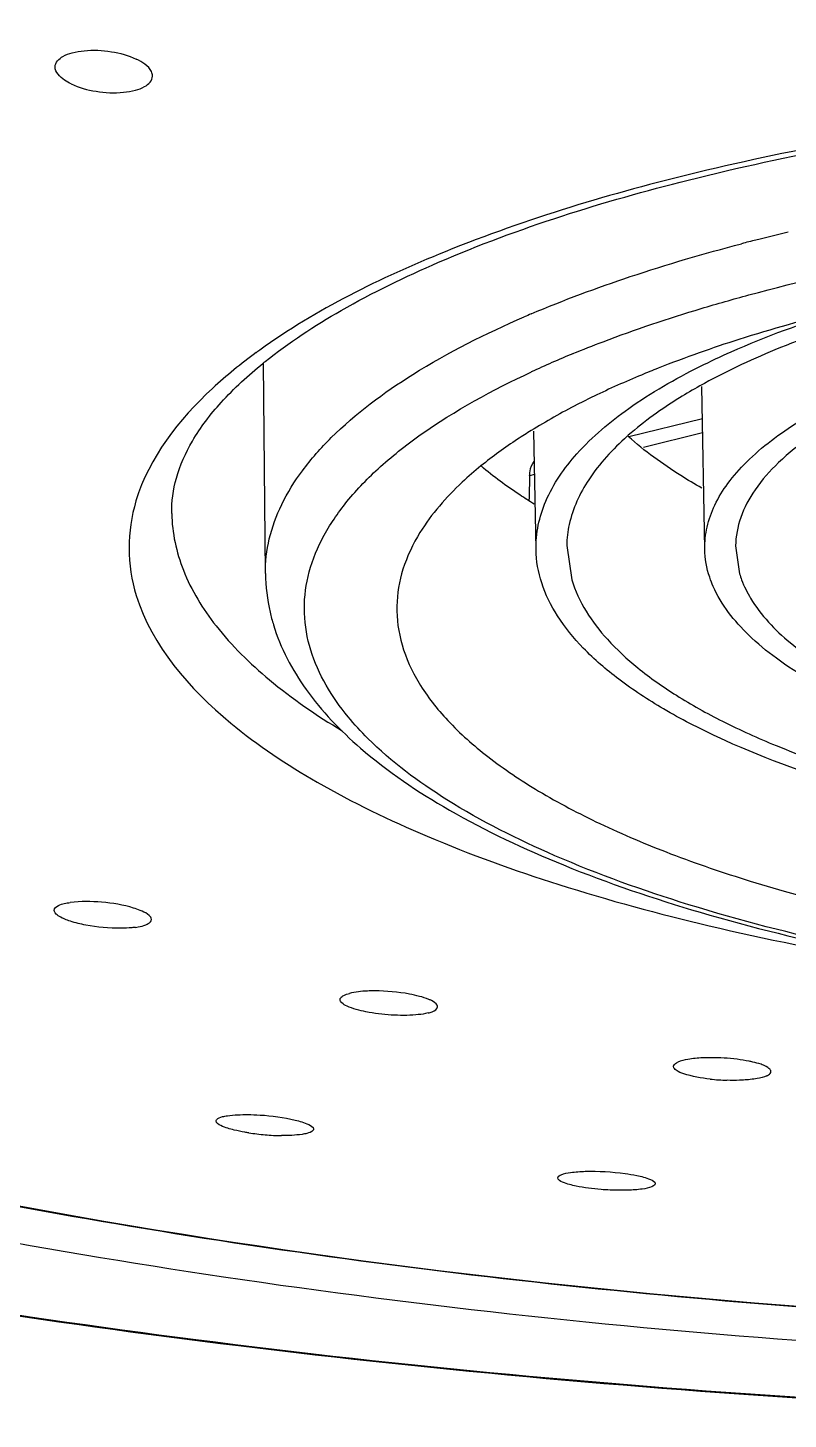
# Model space of a CAD drawing. Header units: millimetres. Extents: x 19562 to 20987, y -3943 to -2935.
# Drawn here: x 20311.97 to 20317.82, y -3215.42 to -3204.7 of the extents above; entities that cross this region are included whole.
import ezdxf

# ---------------------------------------------------------------- set-up
doc = ezdxf.new("R2010")
doc.units = ezdxf.units.MM
doc.header["$LTSCALE"] = 0.1

msp = doc.modelspace()

# ---------------------------------------------------------------- linework, layer by layer
at = {"color": 7, "linetype": 'Continuous'}
for p, q in [((20313.797, -3208.904), (20313.783, -3207.283)), ((20317.181, -3208.717), (20317.157, -3207.462)), ((20316.597, -3207.849), (20317.162, -3207.709)), ((20315.881, -3208.72), (20315.864, -3207.806)), ((20317.164, -3207.82), (20316.709, -3207.933)), ((20316.592, -3207.848), (20316.588, -3207.844)), ((20315.87, -3208.141), (20315.832, -3208.151)), ((20316.118, -3208.689), (20316.156, -3208.952)), ((20317.418, -3208.691), (20317.449, -3208.906))]:
    msp.add_line(p, q, dxfattribs=at)
for centre, radius, start, end in [((20321.476, -3221.789), 15.939, 103.2473, 104.1659), ((20321.327, -3221.198), 15.33, 104.1672, 104.5927), ((20319.162, -3214.688), 8.462, 113.081, 113.4764), ((20316.346, -3210.796), 4.448, 125.6619, 126.1061), ((20320.616, -3217.046), 10.439, 107.6902, 109.4614), ((20315.99, -3210.017), 3.516, 128.5755, 128.9541), ((20319.163, -3214.487), 7.87, 112.393, 114.9376), ((20320.189, -3215.832), 9.152, 109.4761, 111.5932), ((20318.097, -3209.549), 2.278, 131.3609, 131.6587), ((20316.954, -3208.705), 0.837, 167.6571, 178.8553), ((20317.398, -3211.184), 1.626, 263.7938, 268.3768), ((20313.941, -3211.411), 1.824, 261.3978, 265.4097), ((20313.941, -3211.455), 1.781, 265.2929, 269.3741)]:
    msp.add_arc(centre, radius, start, end, dxfattribs=at)
msp.add_ellipse((20323.933, -3177.459), major_axis=(5.426, 160.306), ratio=0.044849, start_param=-4.518226, end_param=-4.517005, dxfattribs=at)
for points, knots in [([(20323.099, -3196.255), (20321.121, -3196.255), (20317.243, -3196.394), (20311.648, -3197.014), (20306.563, -3198.015), (20302.777, -3199.172), (20300.203, -3200.284), (20298.616, -3201.142), (20297.301, -3202.055), (20296.272, -3203.014), (20295.539, -3204.016), (20295.121, -3205.058), (20295.041, -3206.125), (20295.212, -3206.806), (20295.341, -3207.13)], [0, 0, 0, 0, 0.181843, 0.356428, 0.516987, 0.657697, 0.71926, 0.774492, 0.823324, 0.866014, 0.903293, 0.936549, 0.967917, 1, 1, 1, 1]), ([(20312.177, -3205), (20312.177, -3204.967), (20312.229, -3204.915), (20312.313, -3204.888), (20312.439, -3204.866), (20312.607, -3204.875), (20312.742, -3204.911), (20312.802, -3204.94)], [0, 0, 0, 0, 0.149008, 0.26124, 0.397203, 0.707026, 1, 1, 1, 1]), ([(20312.301, -3205.131), (20312.283, -3205.122), (20312.231, -3205.094), (20312.177, -3205.042), (20312.177, -3205)], [0, 0, 0, 0, 0.327249, 1, 1, 1, 1]), ([(20312.927, -3205.071), (20312.927, -3205.059), (20312.909, -3204.997), (20312.847, -3204.961), (20312.802, -3204.94)], [0, 0, 0, 0, 0.188448, 1, 1, 1, 1]), ([(20312.301, -3205.131), (20312.361, -3205.16), (20312.495, -3205.196), (20312.664, -3205.205), (20312.791, -3205.183), (20312.874, -3205.156), (20312.927, -3205.104), (20312.927, -3205.071)], [0, 0, 0, 0, 0.292854, 0.602709, 0.738723, 0.850993, 1, 1, 1, 1]), ([(20322.022, -3205.184), (20321.164, -3205.215), (20319.519, -3205.343), (20317.222, -3205.746), (20315.296, -3206.324), (20314.191, -3206.868), (20313.753, -3207.182)], [0, 0, 0, 0, 0.299552, 0.575021, 0.811859, 1, 1, 1, 1]), ([(20313.794, -3207.271), (20313.978, -3207.124), (20314.41, -3206.841), (20315.483, -3206.322), (20317.166, -3205.797), (20319.484, -3205.378), (20321.159, -3205.244), (20322.036, -3205.213)], [0, 0, 0, 0, 0.082152, 0.179459, 0.414921, 0.694028, 1, 1, 1, 1]), ([(20299.003, -3206.18), (20298.947, -3206.456), (20298.916, -3207.038), (20299.142, -3207.91), (20299.626, -3208.755), (20300.353, -3209.568), (20301.312, -3210.347), (20302.982, -3211.389), (20305.611, -3212.526), (20309.314, -3213.599), (20313.581, -3214.401), (20318.24, -3214.897), (20321.46, -3215.008), (20323.099, -3215.008)], [0, 0, 0, 0, 0.030735, 0.062256, 0.096742, 0.135775, 0.180299, 0.230763, 0.349565, 0.490549, 0.649673, 0.821544, 1, 1, 1, 1]), ([(20315.844, -3206.903), (20316.094, -3206.797), (20316.629, -3206.598), (20317.176, -3206.438), (20317.464, -3206.363)], [0, 0, 0, 0, 0.476395, 1, 1, 1, 1]), ([(20317.154, -3206.862), (20317.276, -3206.825), (20317.789, -3206.679), (20318.31, -3206.562), (20318.71, -3206.486)], [0, 0, 0, 0, 0.23805, 1, 1, 1, 1]), ([(20316.165, -3207.21), (20316.242, -3207.178), (20316.567, -3207.05), (20316.899, -3206.938), (20317.154, -3206.862)], [0, 0, 0, 0, 0.237942, 1, 1, 1, 1]), ([(20318.48, -3206.819), (20318.389, -3206.84), (20318.041, -3206.924), (20317.696, -3207.02), (20317.444, -3207.101)], [0, 0, 0, 0, 0.259654, 1, 1, 1, 1]), ([(20313.797, -3208.904), (20313.796, -3208.814), (20313.817, -3208.631), (20313.917, -3208.361), (20314.081, -3208.098), (20314.401, -3207.738), (20314.969, -3207.318), (20315.495, -3207.054), (20315.791, -3206.926)], [0, 0, 0, 0, 0.090704, 0.185831, 0.289315, 0.404011, 0.673178, 1, 1, 1, 1]), ([(20317.143, -3207.309), (20317.223, -3207.269), (20317.571, -3207.106), (20317.934, -3206.974), (20318.216, -3206.886)], [0, 0, 0, 0, 0.23112, 1, 1, 1, 1]), ([(20318.411, -3206.935), (20318.178, -3207.007), (20317.745, -3207.159), (20317.329, -3207.354), (20317.143, -3207.459)], [0, 0, 0, 0, 0.532524, 1, 1, 1, 1]), ([(20295.341, -3207.13), (20295.59, -3207.754), (20296.238, -3208.647), (20297.367, -3209.657), (20298.914, -3210.74), (20301.354, -3211.955), (20304.818, -3213.163), (20308.857, -3214.146), (20313.346, -3214.872), (20318.144, -3215.318), (20321.432, -3215.418), (20323.099, -3215.418)], [0, 0, 0, 0, 0.06718, 0.107052, 0.151683, 0.255625, 0.378555, 0.518156, 0.671053, 0.833163, 1, 1, 1, 1]), ([(20313.725, -3207.202), (20313.609, -3207.288), (20313.226, -3207.596), (20312.9, -3208.01), (20312.8, -3208.345)], [0, 0, 0, 0, 0.292651, 1, 1, 1, 1]), ([(20313.075, -3208.442), (20313.074, -3208.35), (20313.101, -3208.154), (20313.234, -3207.86), (20313.463, -3207.56), (20313.665, -3207.376), (20313.78, -3207.283)], [0, 0, 0, 0, 0.196038, 0.418316, 0.682994, 1, 1, 1, 1]), ([(20295.024, -3207.3), (20295.418, -3207.972), (20296.568, -3209.257), (20298.869, -3210.809), (20301.794, -3212.162), (20305.292, -3213.309), (20309.282, -3214.234), (20315.252, -3215.159), (20319.924, -3215.421), (20323.099, -3215.421)], [0, 0, 0, 0, 0.0777, 0.168578, 0.275366, 0.39807, 0.534997, 0.683368, 1, 1, 1, 1]), ([(20314.146, -3209.494), (20314.118, -3209.403), (20314.084, -3209.212), (20314.114, -3208.919), (20314.225, -3208.631), (20314.411, -3208.351), (20314.67, -3208.08), (20315.134, -3207.714), (20315.548, -3207.489), (20315.845, -3207.351)], [0, 0, 0, 0, 0.096613, 0.192474, 0.293455, 0.404539, 0.529191, 0.669493, 1, 1, 1, 1]), ([(20315.881, -3208.72), (20315.88, -3208.657), (20315.892, -3208.529), (20315.976, -3208.267), (20316.202, -3207.943), (20316.615, -3207.598), (20316.953, -3207.404), (20317.143, -3207.309)], [0, 0, 0, 0, 0.09463, 0.192908, 0.412903, 0.679487, 1, 1, 1, 1]), ([(20316.821, -3207.322), (20316.778, -3207.339), (20316.612, -3207.407), (20316.447, -3207.48), (20316.328, -3207.538)], [0, 0, 0, 0, 0.258588, 1, 1, 1, 1]), ([(20317.143, -3207.459), (20317.09, -3207.488), (20316.897, -3207.601), (20316.714, -3207.732), (20316.592, -3207.839)], [0, 0, 0, 0, 0.270384, 1, 1, 1, 1]), ([(20317.181, -3208.717), (20317.18, -3208.66), (20317.192, -3208.542), (20317.255, -3208.369), (20317.359, -3208.201), (20317.563, -3207.97), (20317.927, -3207.701), (20318.264, -3207.532), (20318.453, -3207.45)], [0, 0, 0, 0, 0.090683, 0.185696, 0.289029, 0.403606, 0.672769, 1, 1, 1, 1]), ([(20316.328, -3207.538), (20316.284, -3207.559), (20316.12, -3207.641), (20315.959, -3207.731), (20315.844, -3207.802)], [0, 0, 0, 0, 0.261211, 1, 1, 1, 1]), ([(20315.844, -3207.802), (20315.809, -3207.824), (20315.676, -3207.909), (20315.547, -3208.002), (20315.457, -3208.075)], [0, 0, 0, 0, 0.2623, 1, 1, 1, 1]), ([(20316.583, -3207.847), (20316.472, -3207.946), (20316.282, -3208.149), (20316.164, -3208.404), (20316.137, -3208.526)], [0, 0, 0, 0, 0.542334, 1, 1, 1, 1]), ([(20317.158, -3208.246), (20317.103, -3208.215), (20316.905, -3208.097), (20316.717, -3207.961), (20316.592, -3207.848)], [0, 0, 0, 0, 0.271464, 1, 1, 1, 1]), ([(20317.998, -3207.849), (20317.911, -3207.909), (20317.754, -3208.033), (20317.567, -3208.243), (20317.449, -3208.463), (20317.419, -3208.618), (20317.418, -3208.691)], [0, 0, 0, 0, 0.301545, 0.562615, 0.790948, 1, 1, 1, 1]), ([(20315.832, -3208.151), (20315.832, -3208.139), (20315.836, -3208.101), (20315.849, -3208.06), (20315.868, -3208.04)], [0, 0, 0, 0, 0.293271, 1, 1, 1, 1]), ([(20315.457, -3208.075), (20315.407, -3208.115), (20315.232, -3208.268), (20315.076, -3208.445), (20314.987, -3208.589)], [0, 0, 0, 0, 0.273758, 1, 1, 1, 1]), ([(20315.867, -3208.37), (20315.83, -3208.347), (20315.689, -3208.257), (20315.554, -3208.157), (20315.46, -3208.078)], [0, 0, 0, 0, 0.263331, 1, 1, 1, 1]), ([(20312.8, -3208.345), (20312.765, -3208.463), (20312.727, -3208.71), (20312.766, -3208.956), (20312.802, -3209.074)], [0, 0, 0, 0, 0.499894, 1, 1, 1, 1]), ([(20313.075, -3208.442), (20313.078, -3208.591), (20313.147, -3208.906), (20313.418, -3209.345), (20313.842, -3209.759), (20314.192, -3209.999), (20314.388, -3210.116)], [0, 0, 0, 0, 0.201582, 0.42659, 0.69019, 1, 1, 1, 1]), ([(20314.987, -3208.589), (20314.933, -3208.677), (20314.845, -3208.86), (20314.811, -3209.06), (20314.809, -3209.156)], [0, 0, 0, 0, 0.518266, 1, 1, 1, 1]), ([(20325.543, -3214.713), (20322.809, -3214.811), (20318.752, -3214.717), (20313.517, -3214.102), (20309.936, -3213.426), (20306.749, -3212.55), (20304.043, -3211.495), (20301.887, -3210.29), (20300.744, -3209.298), (20300.321, -3208.774)], [0, 0, 0, 0, 0.309516, 0.457648, 0.596082, 0.721456, 0.831178, 0.923836, 1, 1, 1, 1]), ([(20323.85, -3211.16), (20323.349, -3211.177), (20322.356, -3211.177), (20320.903, -3211.074), (20319.543, -3210.873), (20318.335, -3210.582), (20317.455, -3210.262), (20316.874, -3209.963), (20316.527, -3209.736), (20316.249, -3209.497), (20316.044, -3209.247), (20315.915, -3208.988), (20315.882, -3208.807), (20315.881, -3208.72)], [0, 0, 0, 0, 0.170733, 0.338191, 0.496056, 0.638594, 0.761151, 0.813994, 0.860982, 0.902269, 0.938384, 0.970389, 1, 1, 1, 1]), ([(20317.246, -3209.005), (20317.236, -3208.982), (20317.2, -3208.889), (20317.182, -3208.79), (20317.181, -3208.717)], [0, 0, 0, 0, 0.259112, 1, 1, 1, 1]), ([(20313.797, -3208.904), (20313.798, -3209.004), (20313.814, -3209.138), (20313.849, -3209.268), (20313.859, -3209.3)], [0, 0, 0, 0, 0.747884, 1, 1, 1, 1]), ([(20316.156, -3208.952), (20316.208, -3209.123), (20316.372, -3209.371), (20316.672, -3209.646), (20316.971, -3209.856), (20317.328, -3210.055), (20317.903, -3210.313), (20318.745, -3210.589), (20319.878, -3210.839), (20321.134, -3211.011), (20322.464, -3211.097), (20323.37, -3211.095), (20323.825, -3211.079)], [0, 0, 0, 0, 0.064621, 0.103506, 0.147515, 0.19685, 0.251483, 0.37567, 0.517205, 0.671861, 0.83461, 1, 1, 1, 1]), ([(20323.715, -3210.717), (20323.339, -3210.731), (20322.593, -3210.733), (20321.495, -3210.665), (20320.455, -3210.528), (20319.509, -3210.328), (20318.691, -3210.072), (20318.11, -3209.808), (20317.738, -3209.569), (20317.467, -3209.346), (20317.309, -3209.146), (20317.246, -3209.005)], [0, 0, 0, 0, 0.162888, 0.323401, 0.476465, 0.617365, 0.742079, 0.847663, 0.892876, 0.933082, 1, 1, 1, 1]), ([(20317.449, -3208.906), (20317.453, -3208.922), (20317.476, -3208.988), (20317.507, -3209.05), (20317.534, -3209.095)], [0, 0, 0, 0, 0.241567, 1, 1, 1, 1]), ([(20312.802, -3209.074), (20312.921, -3209.464), (20313.402, -3210.008), (20314.224, -3210.551), (20315.078, -3210.963), (20316.09, -3211.328), (20317.693, -3211.762), (20318.979, -3211.97), (20319.871, -3212.07)], [0, 0, 0, 0, 0.153855, 0.255139, 0.374042, 0.509904, 0.661122, 1, 1, 1, 1]), ([(20317.534, -3209.095), (20317.613, -3209.226), (20317.856, -3209.48), (20318.348, -3209.789), (20318.993, -3210.062), (20319.772, -3210.292), (20320.661, -3210.471), (20321.976, -3210.635), (20323, -3210.661), (20323.69, -3210.637)], [0, 0, 0, 0, 0.070026, 0.158301, 0.26579, 0.391017, 0.531102, 0.682275, 1, 1, 1, 1]), ([(20314.809, -3209.156), (20314.807, -3209.256), (20314.837, -3209.465), (20314.976, -3209.767), (20315.205, -3210.057), (20315.519, -3210.335), (20315.914, -3210.598), (20316.387, -3210.847), (20316.933, -3211.077), (20317.781, -3211.366), (20318.983, -3211.658), (20320.553, -3211.894), (20322.233, -3212.014), (20323.382, -3212.015), (20323.962, -3211.994)], [0, 0, 0, 0, 0.029588, 0.061358, 0.097132, 0.13806, 0.184723, 0.237307, 0.295721, 0.359674, 0.502296, 0.660544, 0.82859, 1, 1, 1, 1]), ([(20313.859, -3209.3), (20313.913, -3209.478), (20314.1, -3209.831), (20314.374, -3210.115), (20314.529, -3210.249)], [0, 0, 0, 0, 0.474927, 1, 1, 1, 1]), ([(20314.586, -3210.175), (20314.533, -3210.122), (20314.349, -3209.923), (20314.203, -3209.682), (20314.146, -3209.494)], [0, 0, 0, 0, 0.277034, 1, 1, 1, 1]), ([(20324.036, -3212.236), (20323.035, -3212.272), (20321.547, -3212.241), (20319.622, -3212.029), (20318.293, -3211.794), (20317.098, -3211.488), (20316.068, -3211.119), (20315.23, -3210.699), (20314.768, -3210.356), (20314.586, -3210.175)], [0, 0, 0, 0, 0.304903, 0.451502, 0.589357, 0.715293, 0.826689, 0.921755, 1, 1, 1, 1]), ([(20314.528, -3210.249), (20314.739, -3210.431), (20315.243, -3210.771), (20316.129, -3211.186), (20317.182, -3211.543), (20318.382, -3211.837), (20319.7, -3212.061), (20321.596, -3212.261), (20323.056, -3212.289), (20324.038, -3212.254)], [0, 0, 0, 0, 0.084586, 0.183272, 0.296093, 0.421691, 0.557853, 0.701785, 1, 1, 1, 1]), ([(20324.998, -3214.728), (20322.721, -3214.791), (20318.283, -3214.694), (20312.898, -3214.034), (20308.958, -3213.167), (20306.395, -3212.403), (20304.183, -3211.522), (20302.873, -3210.815), (20302.298, -3210.438)], [0, 0, 0, 0, 0.292319, 0.568826, 0.694826, 0.809707, 0.911788, 1, 1, 1, 1]), ([(20312.17, -3211.5), (20312.17, -3211.484), (20312.218, -3211.449), (20312.263, -3211.444), (20312.294, -3211.44)], [0, 0, 0, 0, 0.339569, 1, 1, 1, 1]), ([(20312.782, -3211.483), (20312.702, -3211.458), (20312.539, -3211.432), (20312.374, -3211.429), (20312.294, -3211.44)], [0, 0, 0, 0, 0.509673, 1, 1, 1, 1]), ([(20312.211, -3211.548), (20312.204, -3211.544), (20312.187, -3211.533), (20312.17, -3211.514), (20312.17, -3211.5)], [0, 0, 0, 0, 0.335638, 1, 1, 1, 1]), ([(20312.683, -3211.638), (20312.593, -3211.639), (20312.461, -3211.627), (20312.304, -3211.589), (20312.237, -3211.564), (20312.211, -3211.548)], [0, 0, 0, 0, 0.5596, 0.81073, 1, 1, 1, 1]), ([(20312.847, -3211.506), (20312.842, -3211.504), (20312.821, -3211.495), (20312.799, -3211.488), (20312.782, -3211.483)], [0, 0, 0, 0, 0.229597, 1, 1, 1, 1]), ([(20312.92, -3211.57), (20312.919, -3211.558), (20312.895, -3211.529), (20312.866, -3211.515), (20312.847, -3211.506)], [0, 0, 0, 0, 0.368833, 1, 1, 1, 1]), ([(20312.876, -3211.612), (20312.882, -3211.609), (20312.9, -3211.601), (20312.92, -3211.584), (20312.92, -3211.57)], [0, 0, 0, 0, 0.339747, 1, 1, 1, 1]), ([(20312.795, -3211.631), (20312.786, -3211.632), (20312.749, -3211.636), (20312.712, -3211.638), (20312.683, -3211.638)], [0, 0, 0, 0, 0.228892, 1, 1, 1, 1]), ([(20312.795, -3211.631), (20312.802, -3211.63), (20312.83, -3211.625), (20312.857, -3211.619), (20312.876, -3211.612)], [0, 0, 0, 0, 0.285515, 1, 1, 1, 1]), ([(20314.372, -3212.188), (20314.372, -3212.183), (20314.378, -3212.168), (20314.405, -3212.151), (20314.43, -3212.144), (20314.444, -3212.14)], [0, 0, 0, 0, 0.16014, 0.495711, 1, 1, 1, 1]), ([(20314.956, -3212.306), (20314.893, -3212.311), (20314.763, -3212.31), (20314.586, -3212.289), (20314.456, -3212.255), (20314.389, -3212.22), (20314.372, -3212.197), (20314.372, -3212.188)], [0, 0, 0, 0, 0.308465, 0.629582, 0.876944, 0.953679, 1, 1, 1, 1]), ([(20314.639, -3212.121), (20314.62, -3212.121), (20314.555, -3212.122), (20314.489, -3212.128), (20314.444, -3212.14)], [0, 0, 0, 0, 0.288643, 1, 1, 1, 1]), ([(20314.983, -3212.163), (20314.958, -3212.156), (20314.844, -3212.131), (20314.728, -3212.121), (20314.639, -3212.121)], [0, 0, 0, 0, 0.228185, 1, 1, 1, 1]), ([(20315.075, -3212.196), (20315.068, -3212.192), (20315.039, -3212.179), (20315.008, -3212.169), (20314.983, -3212.163)], [0, 0, 0, 0, 0.214057, 1, 1, 1, 1]), ([(20315.122, -3212.243), (20315.122, -3212.239), (20315.115, -3212.216), (20315.092, -3212.204), (20315.075, -3212.196)], [0, 0, 0, 0, 0.173732, 1, 1, 1, 1]), ([(20315.05, -3212.291), (20315.043, -3212.293), (20315.012, -3212.3), (20314.981, -3212.303), (20314.956, -3212.306)], [0, 0, 0, 0, 0.219466, 1, 1, 1, 1]), ([(20315.05, -3212.291), (20315.061, -3212.288), (20315.087, -3212.281), (20315.122, -3212.262), (20315.122, -3212.243)], [0, 0, 0, 0, 0.365602, 1, 1, 1, 1]), ([(20317.164, -3212.637), (20317.126, -3212.639), (20317.062, -3212.645), (20316.997, -3212.66), (20316.973, -3212.671)], [0, 0, 0, 0, 0.585325, 1, 1, 1, 1]), ([(20317.43, -3212.648), (20317.363, -3212.64), (20317.274, -3212.634), (20317.186, -3212.636), (20317.164, -3212.637)], [0, 0, 0, 0, 0.75848, 1, 1, 1, 1]), ([(20317.55, -3212.669), (20317.541, -3212.667), (20317.501, -3212.658), (20317.461, -3212.652), (20317.43, -3212.648)], [0, 0, 0, 0, 0.231571, 1, 1, 1, 1]), ([(20316.94, -3212.704), (20316.94, -3212.701), (20316.945, -3212.685), (20316.961, -3212.676), (20316.973, -3212.671)], [0, 0, 0, 0, 0.188901, 1, 1, 1, 1]), ([(20317.222, -3212.801), (20317.154, -3212.793), (20317.061, -3212.777), (20316.969, -3212.742), (20316.94, -3212.716), (20316.94, -3212.704)], [0, 0, 0, 0, 0.676118, 0.886344, 1, 1, 1, 1]), ([(20317.632, -3212.694), (20317.626, -3212.691), (20317.599, -3212.681), (20317.571, -3212.674), (20317.55, -3212.669)], [0, 0, 0, 0, 0.219632, 1, 1, 1, 1]), ([(20317.69, -3212.742), (20317.69, -3212.733), (20317.671, -3212.71), (20317.647, -3212.7), (20317.632, -3212.694)], [0, 0, 0, 0, 0.365295, 1, 1, 1, 1]), ([(20317.658, -3212.775), (20317.662, -3212.773), (20317.676, -3212.766), (20317.69, -3212.753), (20317.69, -3212.742)], [0, 0, 0, 0, 0.337198, 1, 1, 1, 1]), ([(20317.478, -3212.808), (20317.468, -3212.809), (20317.426, -3212.811), (20317.384, -3212.811), (20317.352, -3212.81)], [0, 0, 0, 0, 0.23969, 1, 1, 1, 1]), ([(20317.658, -3212.775), (20317.635, -3212.786), (20317.574, -3212.8), (20317.514, -3212.806), (20317.478, -3212.808)], [0, 0, 0, 0, 0.416176, 1, 1, 1, 1]), ([(20313.467, -3213.09), (20313.479, -3213.087), (20313.544, -3213.075), (20313.609, -3213.074), (20313.662, -3213.074)], [0, 0, 0, 0, 0.193385, 1, 1, 1, 1]), ([(20313.662, -3213.074), (20313.693, -3213.074), (20313.815, -3213.079), (20313.938, -3213.095), (20314.027, -3213.116)], [0, 0, 0, 0, 0.254578, 1, 1, 1, 1]), ([(20313.417, -3213.123), (20313.417, -3213.12), (20313.426, -3213.1), (20313.45, -3213.095), (20313.467, -3213.09)], [0, 0, 0, 0, 0.15931, 1, 1, 1, 1]), ([(20313.557, -3213.193), (20313.522, -3213.185), (20313.477, -3213.172), (20313.417, -3213.14), (20313.417, -3213.123)], [0, 0, 0, 0, 0.682785, 1, 1, 1, 1]), ([(20313.668, -3213.215), (20313.658, -3213.213), (20313.621, -3213.207), (20313.584, -3213.2), (20313.557, -3213.193)], [0, 0, 0, 0, 0.265625, 1, 1, 1, 1]), ([(20314.027, -3213.116), (20314.062, -3213.125), (20314.107, -3213.137), (20314.167, -3213.169), (20314.167, -3213.186)], [0, 0, 0, 0, 0.682701, 1, 1, 1, 1]), ([(20314.167, -3213.186), (20314.167, -3213.189), (20314.158, -3213.21), (20314.133, -3213.214), (20314.116, -3213.219)], [0, 0, 0, 0, 0.159355, 1, 1, 1, 1]), ([(20314.116, -3213.219), (20314.104, -3213.222), (20314.04, -3213.234), (20313.974, -3213.236), (20313.922, -3213.235)], [0, 0, 0, 0, 0.193405, 1, 1, 1, 1]), ([(20316.074, -3213.538), (20316.097, -3213.528), (20316.16, -3213.517), (20316.223, -3213.512), (20316.26, -3213.511)], [0, 0, 0, 0, 0.401632, 1, 1, 1, 1]), ([(20316.26, -3213.511), (20316.362, -3213.508), (20316.496, -3213.516), (20316.627, -3213.537), (20316.657, -3213.543)], [0, 0, 0, 0, 0.769549, 1, 1, 1, 1]), ([(20316.049, -3213.562), (20316.049, -3213.56), (20316.052, -3213.548), (20316.065, -3213.542), (20316.074, -3213.538)], [0, 0, 0, 0, 0.183381, 1, 1, 1, 1]), ([(20316.19, -3213.625), (20316.155, -3213.618), (20316.111, -3213.607), (20316.049, -3213.578), (20316.049, -3213.562)], [0, 0, 0, 0, 0.688574, 1, 1, 1, 1]), ([(20316.657, -3213.543), (20316.693, -3213.551), (20316.736, -3213.561), (20316.799, -3213.59), (20316.799, -3213.607)], [0, 0, 0, 0, 0.688487, 1, 1, 1, 1]), ([(20316.799, -3213.607), (20316.799, -3213.609), (20316.795, -3213.621), (20316.782, -3213.626), (20316.773, -3213.63)], [0, 0, 0, 0, 0.183419, 1, 1, 1, 1]), ([(20316.451, -3213.656), (20316.428, -3213.655), (20316.341, -3213.649), (20316.253, -3213.638), (20316.19, -3213.625)], [0, 0, 0, 0, 0.26548, 1, 1, 1, 1]), ([(20316.587, -3213.657), (20316.576, -3213.657), (20316.531, -3213.658), (20316.486, -3213.657), (20316.451, -3213.656)], [0, 0, 0, 0, 0.238913, 1, 1, 1, 1]), ([(20316.773, -3213.63), (20316.75, -3213.64), (20316.687, -3213.651), (20316.625, -3213.656), (20316.587, -3213.657)], [0, 0, 0, 0, 0.401637, 1, 1, 1, 1])]:
    msp.add_open_spline(points, degree=3, knots=knots, dxfattribs=at)

doc.saveas('drawing.dxf')
